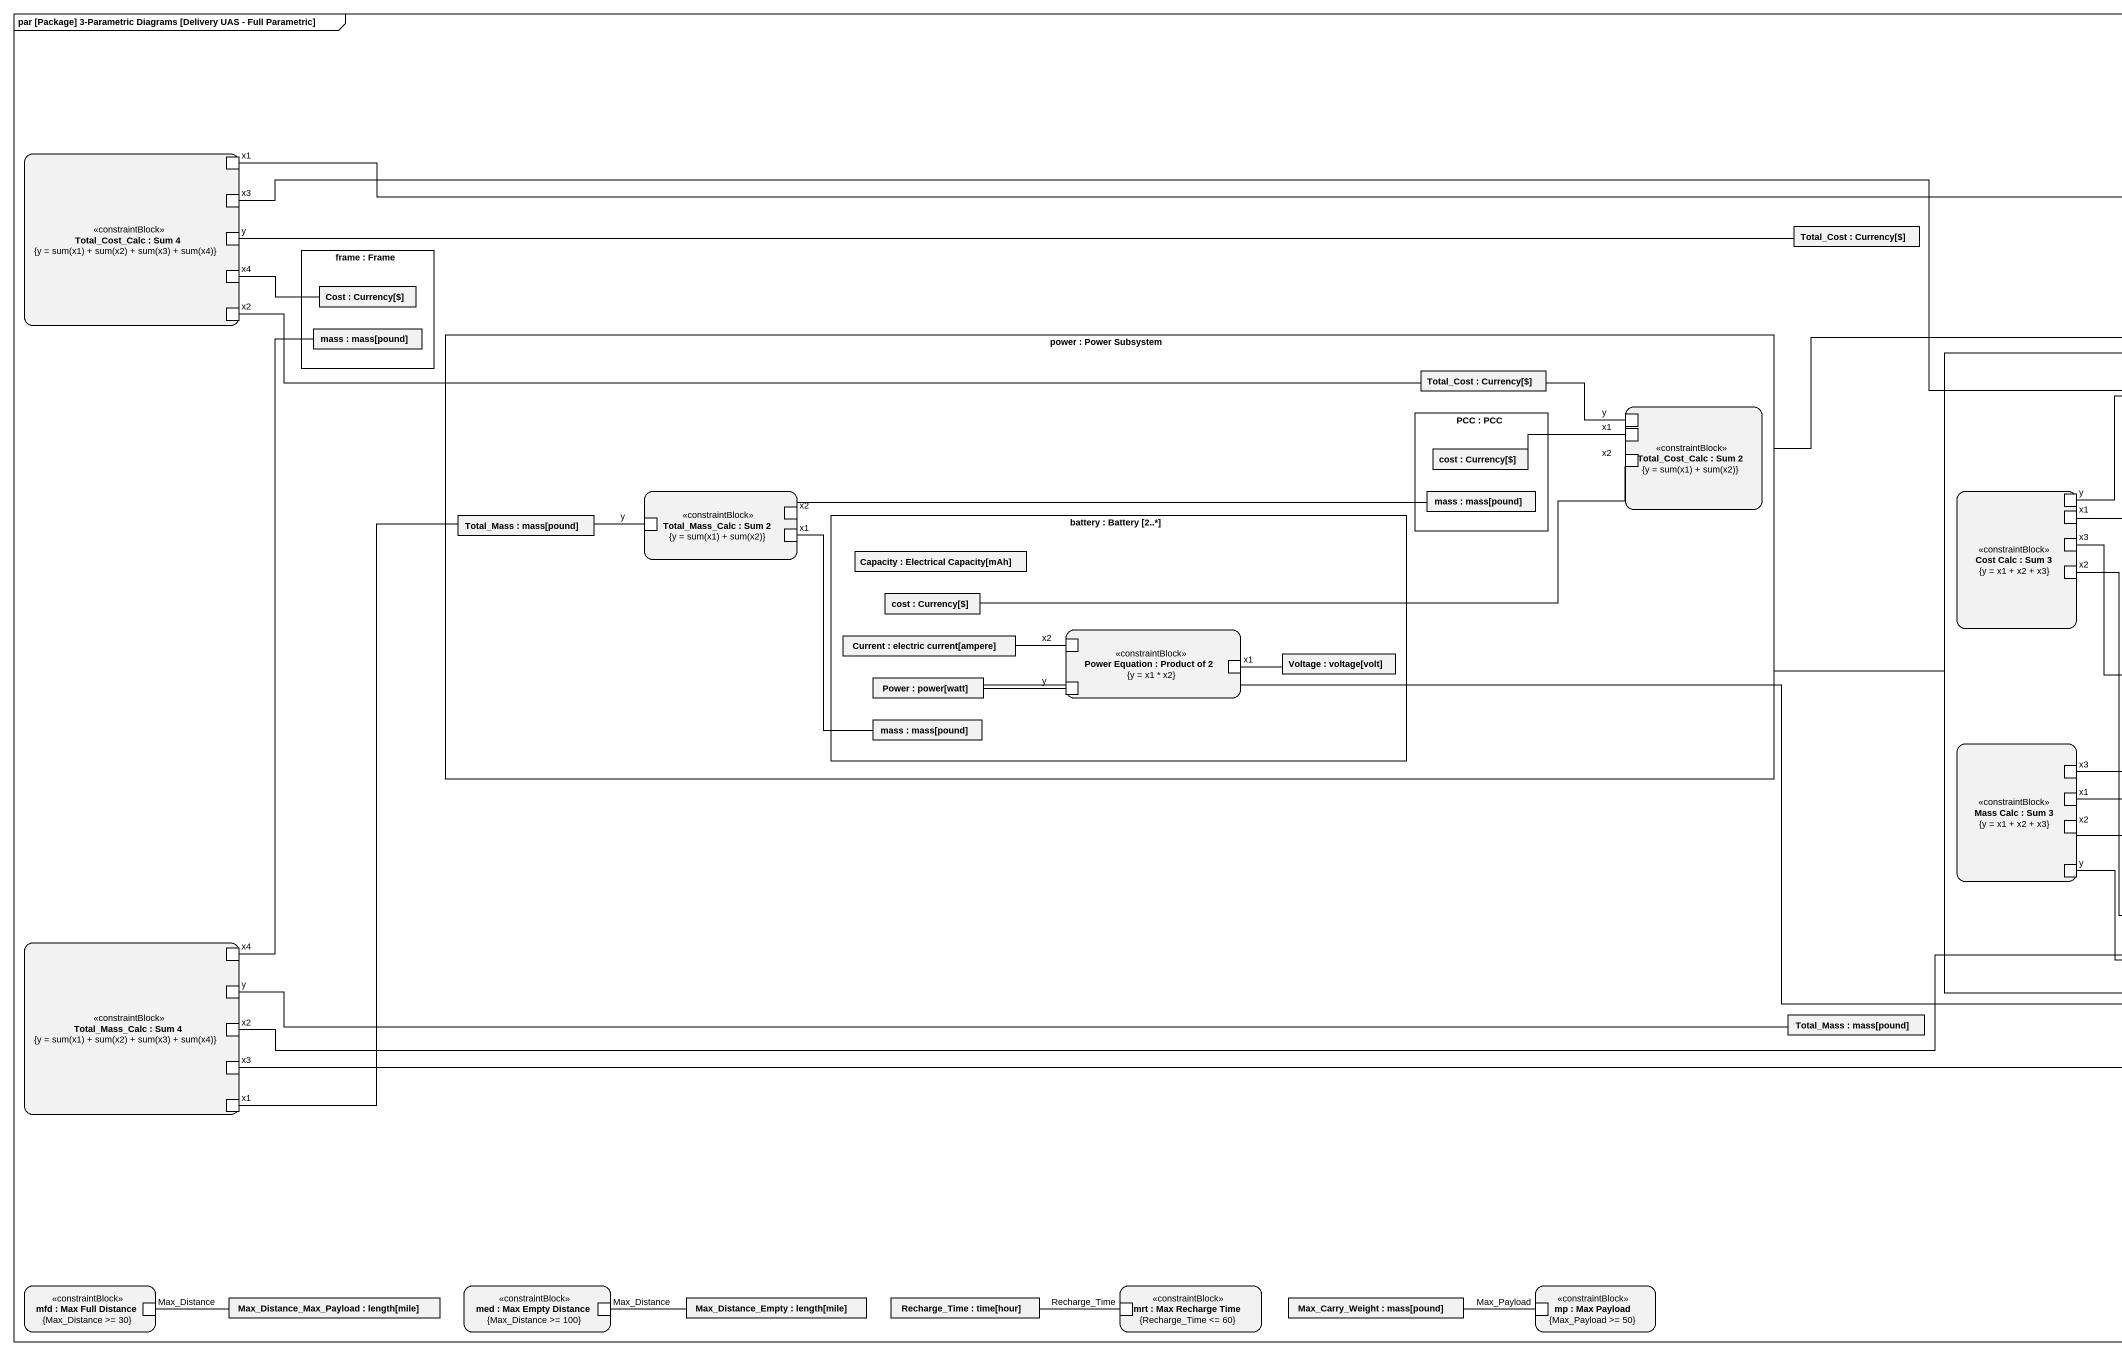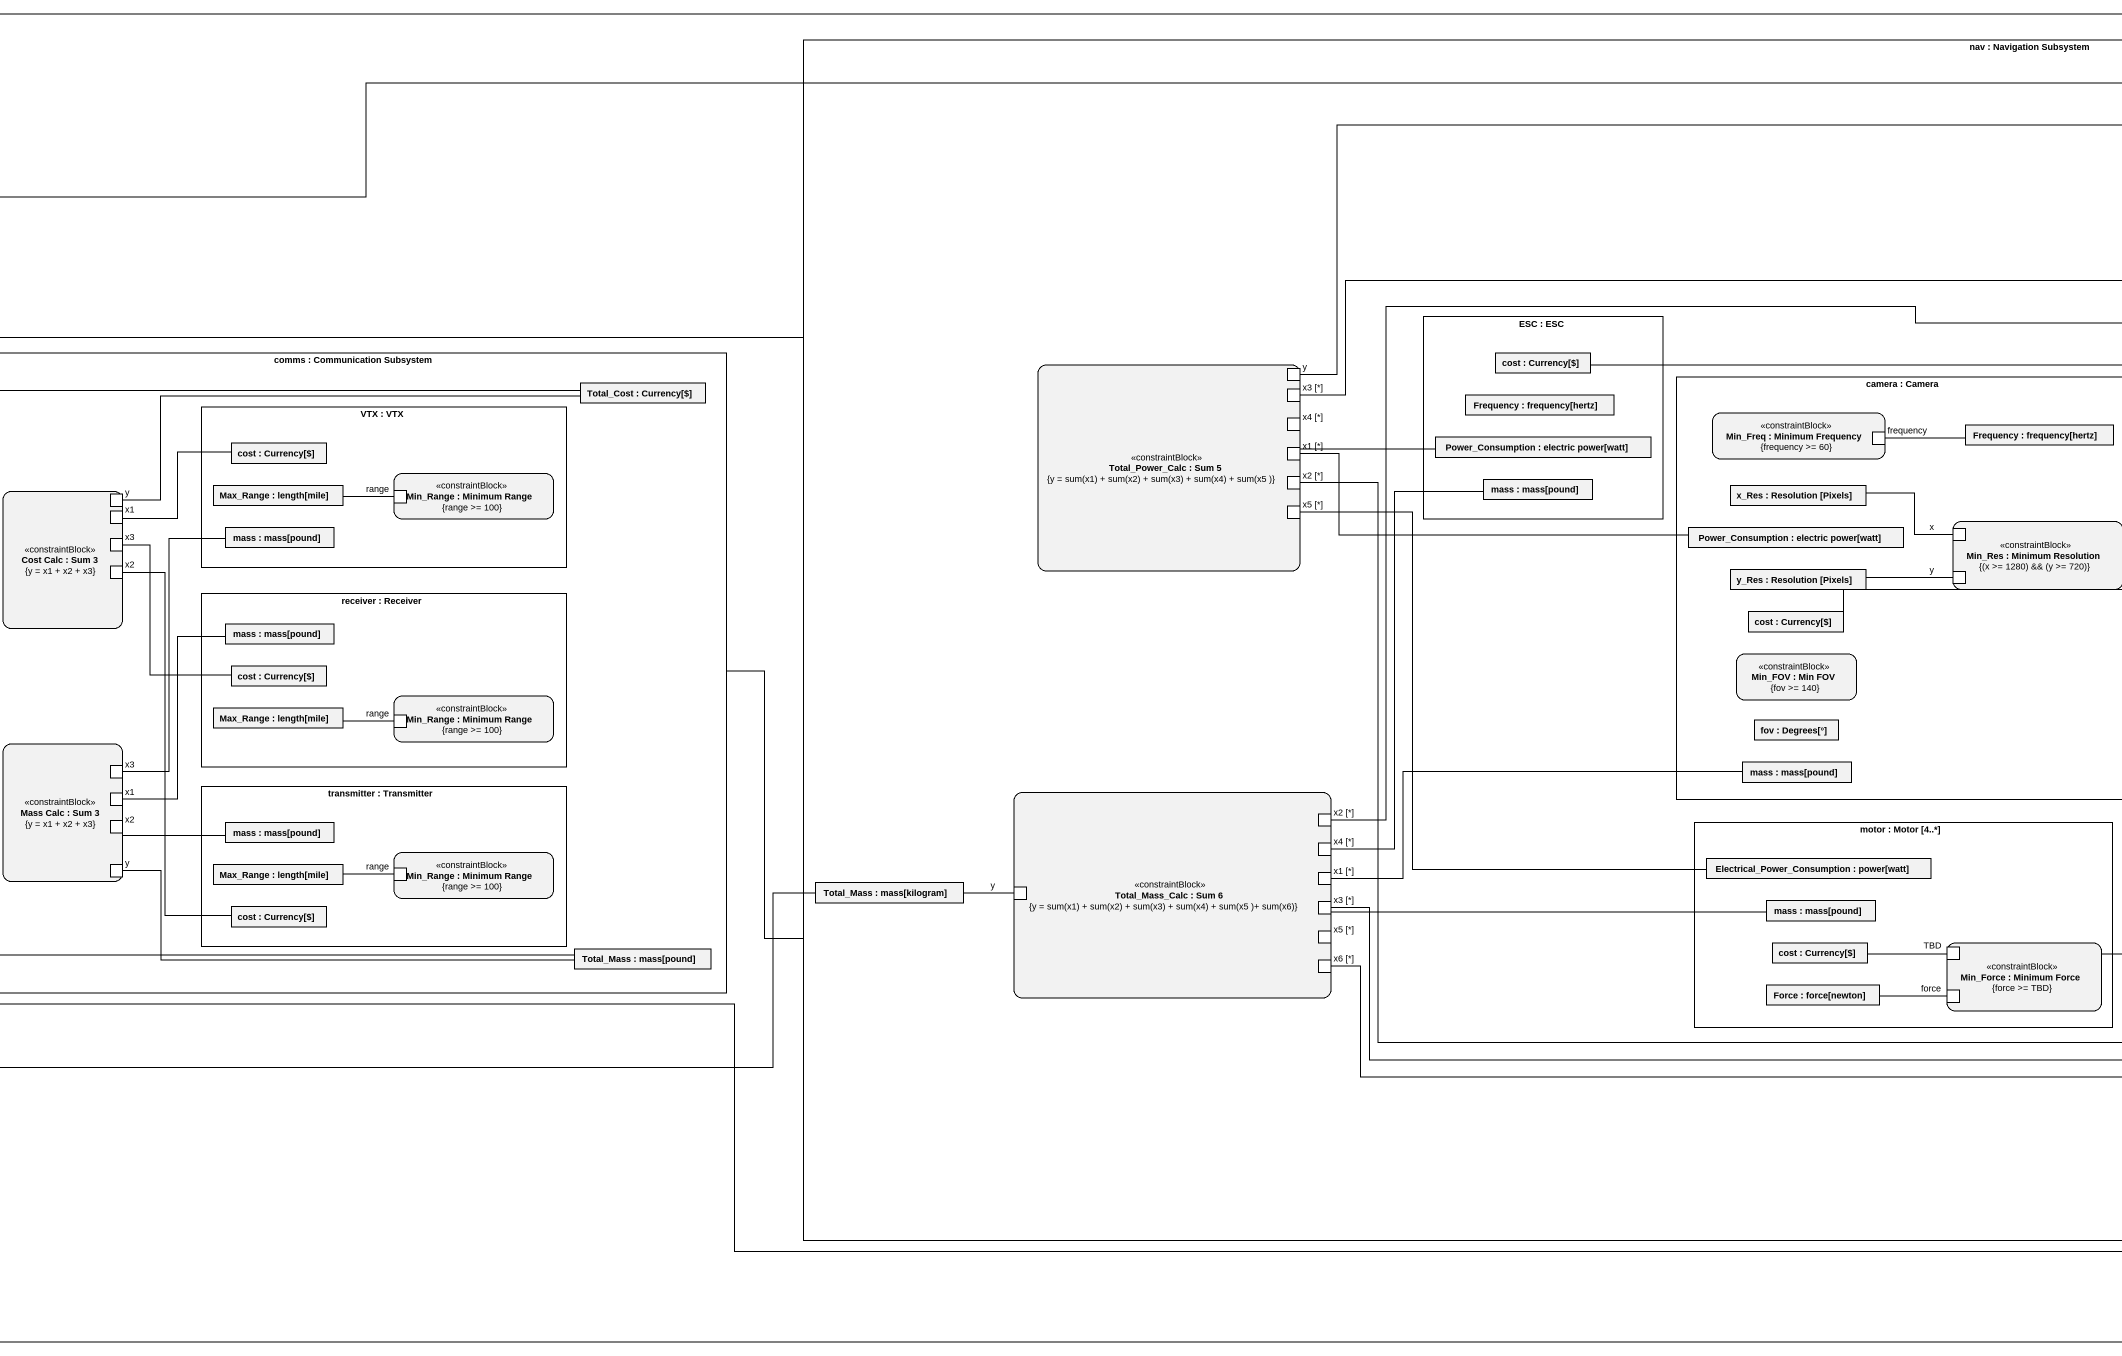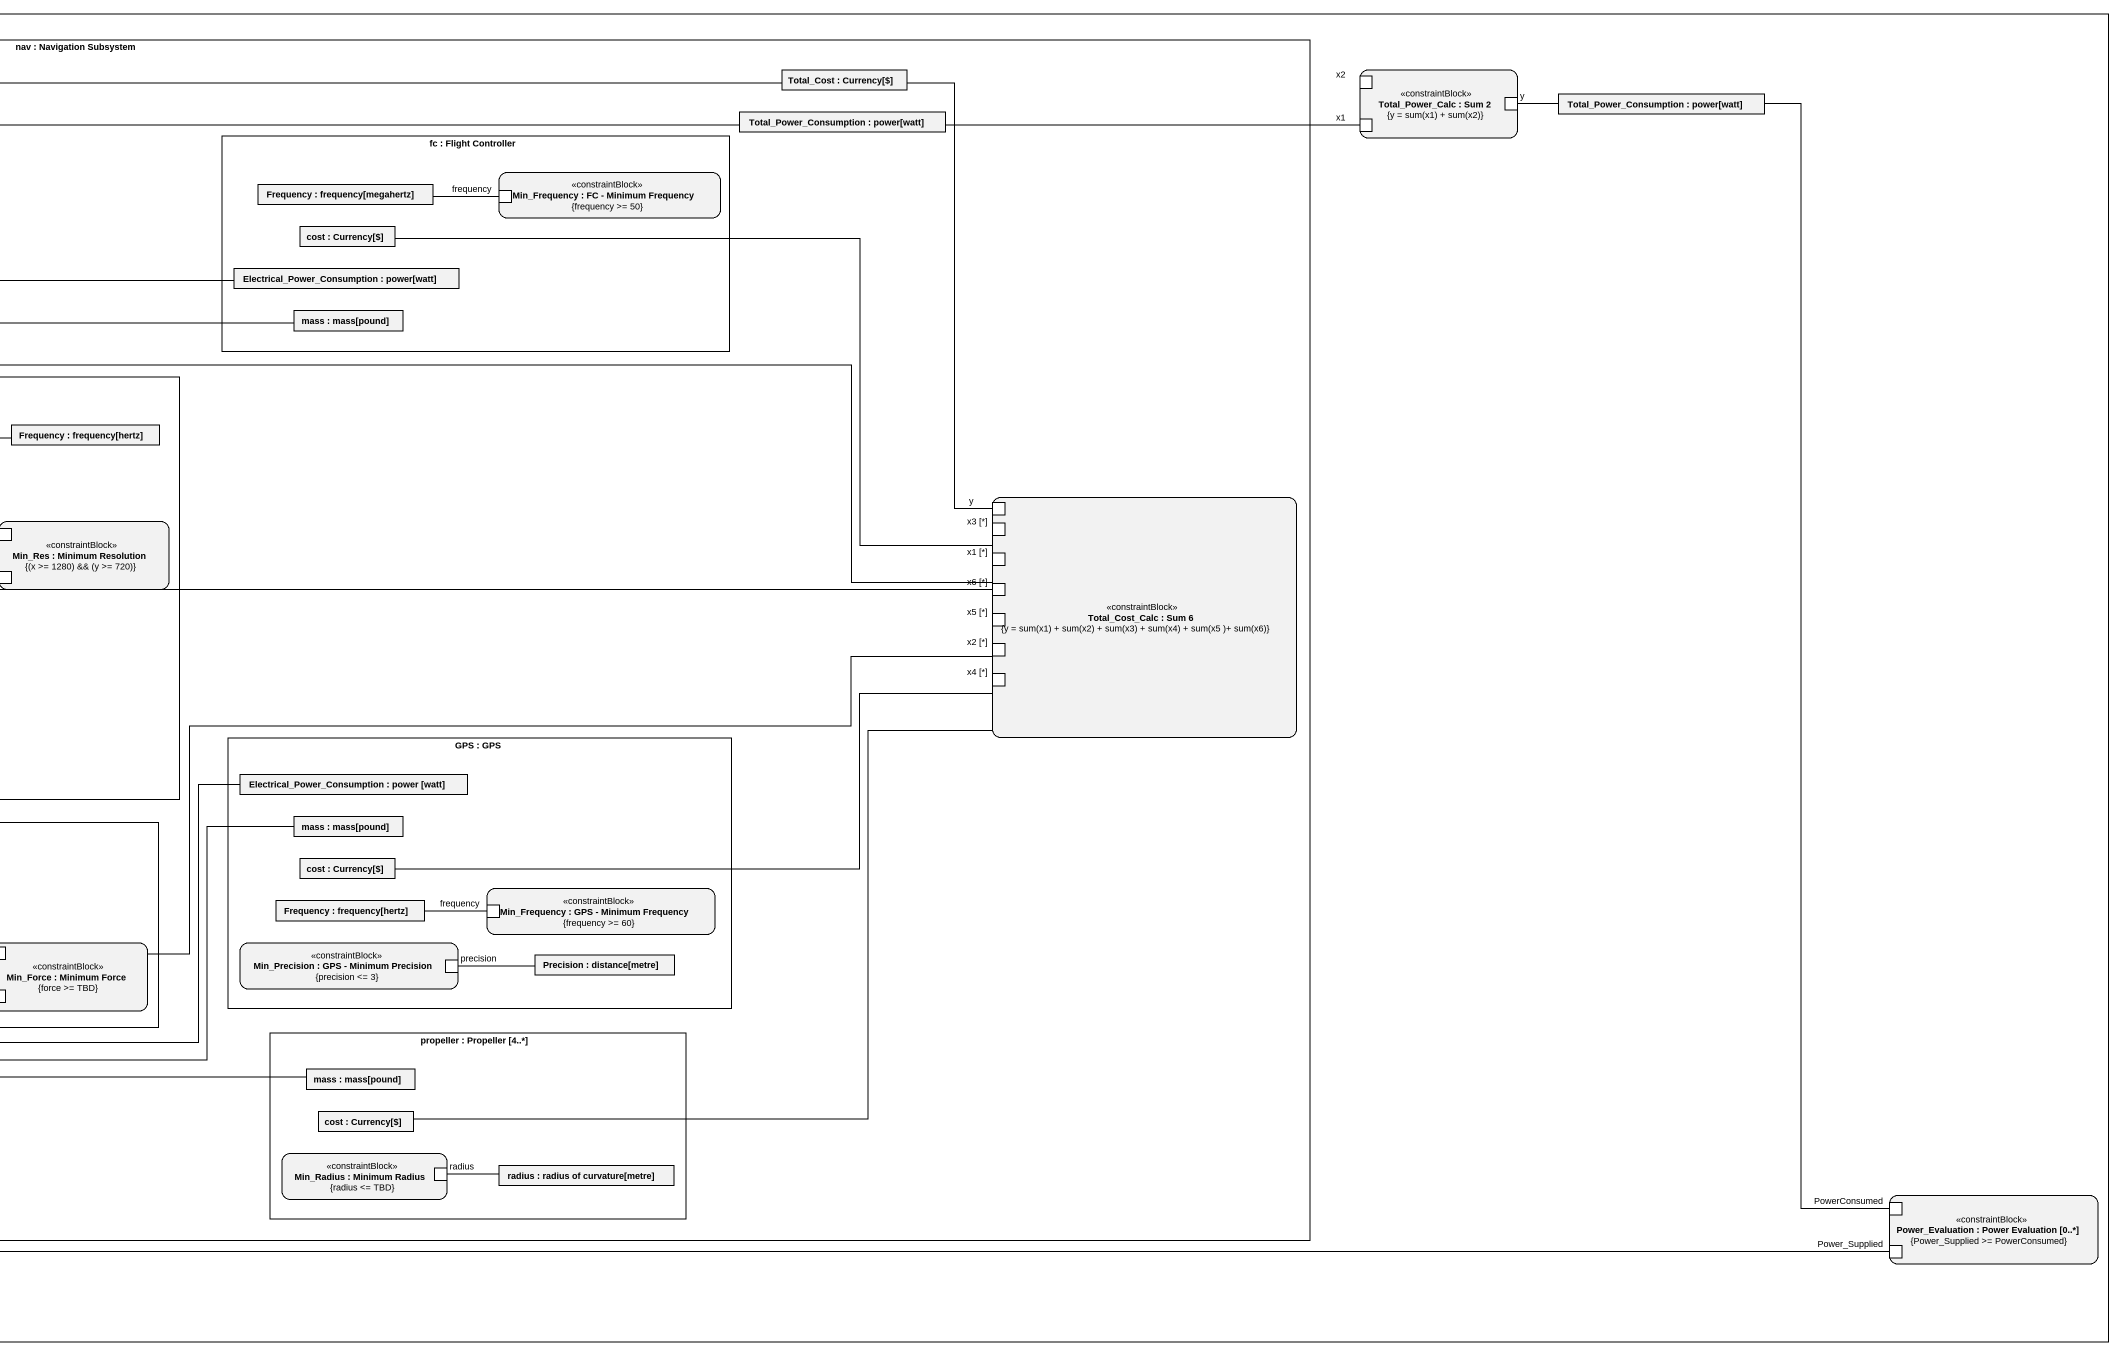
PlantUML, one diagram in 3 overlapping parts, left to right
@startuml
mainframe par [Package] 3-Parametric Diagrams [Delivery UAS - Full Parametric]
rectangle "nav : Navigation Subsystem" as nav {
  rectangle "Total_Cost : Currency[$]" as Total_Cost
  rectangle "Total_Power_Consumption : power[watt]" as Total_Power_Consumption
  rectangle "fc : Flight Controller" as fc {
    rectangle "Frequency : frequency[megahertz]" as Frequency
    rectangle "Min_Frequency : FC - Minimum Frequency\n{frequency >= 50}" as Min_Frequency <<constraintBlock>> {
      port frequency
    }
    rectangle "cost : Currency[$]" as cost
    rectangle "Electrical_Power_Consumption : power[watt]" as Electrical_Power_Consumption
    rectangle "mass : mass[pound]" as mass
  }
  rectangle "ESC : ESC" as ESC {
    rectangle "cost : Currency[$]" as cost_2
    rectangle "Frequency : frequency[hertz]" as Frequency_2
    rectangle "Power_Consumption : electric power[watt]" as Power_Consumption
    rectangle "mass : mass[pound]" as mass_4
  }
  rectangle "Total_Power_Calc : Sum 5\n{y = sum(x1) + sum(x2) + sum(x3) + sum(x4) + sum(x5 )}" as Total_Power_Calc_2 <<constraintBlock>> {
    port "y" as y_3
    port "x3 [*]" as x3_2
    port "x4 [*]" as x4_2
    port "x1 [*]" as x1_4
    port "x2 [*]" as x2_5
    port "x5 [*]" as x5
  }
  rectangle "camera : Camera" as camera {
    rectangle "Min_Freq : Minimum Frequency\n{frequency >= 60}" as Min_Freq <<constraintBlock>> {
      port "frequency" as frequency_2
    }
    rectangle "Frequency : frequency[hertz]" as Frequency_3
    rectangle "x_Res : Resolution [Pixels]" as x_Res
    rectangle "Power_Consumption : electric power[watt]" as Power_Consumption_2
    rectangle "Min_Res : Minimum Resolution\n{(x >= 1280) && (y >= 720)}" as Min_Res <<constraintBlock>> {
      port "x" as x_
      port "y" as y_8
    }
    rectangle "y_Res : Resolution [Pixels]" as y_Res
    rectangle "cost : Currency[$]" as cost_6
    rectangle "Min_FOV : Min FOV\n{fov >= 140}" as Min_FOV <<constraintBlock>>
    rectangle "fov : Degrees[°]" as fov
    rectangle "mass : mass[pound]" as mass_8
  }
  rectangle "Total_Cost_Calc : Sum 6\n{y = sum(x1) + sum(x2) + sum(x3) + sum(x4) + sum(x5 )+ sum(x6)}" as Total_Cost_Calc_3 <<constraintBlock>> {
    port "y" as y_6
    port "x3 [*]" as x3_4
    port "x1 [*]" as x1_7
    port "x6 [*]" as x6
    port "x5 [*]" as x5_2
    port "x2 [*]" as x2_8
    port "x4 [*]" as x4_3
  }
  rectangle "GPS : GPS" as GPS {
    rectangle "Electrical_Power_Consumption : power [watt]" as Electrical_Power_Consumption_2
    rectangle "mass : mass[pound]" as mass_9
    rectangle "cost : Currency[$]" as cost_8
    rectangle "Min_Frequency : GPS - Minimum Frequency\n{frequency >= 60}" as Min_Frequency_2 <<constraintBlock>> {
      port "frequency" as frequency_3
    }
    rectangle "Frequency : frequency[hertz]" as Frequency_4
    rectangle "Min_Precision : GPS - Minimum Precision\n{precision <= 3}" as Min_Precision <<constraintBlock>> {
      port precision
    }
    rectangle "Precision : distance[metre]" as Precision
  }
  rectangle "Total_Mass_Calc : Sum 6\n{y = sum(x1) + sum(x2) + sum(x3) + sum(x4) + sum(x5 )+ sum(x6)}" as Total_Mass_Calc_2 <<constraintBlock>> {
    port "x2 [*]" as x2_9
    port "x4 [*]" as x4_4
    port "y" as y_11
    port "x1 [*]" as x1_10
    port "x3 [*]" as x3_6
    port "x5 [*]" as x5_3
    port "x6 [*]" as x6_2
  }
  rectangle "motor : Motor [4..*]" as motor {
    rectangle "Electrical_Power_Consumption : power[watt]" as Electrical_Power_Consumption_3
    rectangle "mass : mass[pound]" as mass_11
    rectangle "cost : Currency[$]" as cost_10
    rectangle "Min_Force : Minimum Force\n{force >= TBD}" as Min_Force <<constraintBlock>> {
      port TBD
      port force
    }
    rectangle "Force : force[newton]" as Force
  }
  rectangle "Total_Mass : mass[kilogram]" as Total_Mass_2
  rectangle "propeller : Propeller [4..*]" as propeller {
    rectangle "mass : mass[pound]" as mass_12
    rectangle "cost : Currency[$]" as cost_11
    rectangle "Min_Radius : Minimum Radius\n{radius <= TBD}" as Min_Radius <<constraintBlock>> {
      port "radius" as radius_2
    }
    rectangle "radius : radius of curvature[metre]" as radius
  }
}
rectangle "Total_Power_Calc : Sum 2\n{y = sum(x1) + sum(x2)}" as Total_Power_Calc <<constraintBlock>> {
  port x2
  port x1
  port y
}
rectangle "Total_Power_Consumption : power[watt]" as Total_Power_Consumption_2
rectangle "Total_Cost_Calc : Sum 4\n{y = sum(x1) + sum(x2) + sum(x3) + sum(x4)}" as Total_Cost_Calc <<constraintBlock>> {
  port "x1" as x1_2
  port x3
  port "y" as y_2
  port x4
  port "x2" as x2_2
}
rectangle "Total_Cost : Currency[$]" as Total_Cost_2
rectangle "frame : Frame" as frame_ {
  rectangle "Cost : Currency[$]" as Cost
  rectangle "mass : mass[pound]" as mass_2
}
rectangle "power : Power Subsystem" as power {
  rectangle "Total_Cost : Currency[$]" as Total_Cost_3
  rectangle "PCC : PCC" as PCC {
    rectangle "cost : Currency[$]" as cost_3
    rectangle "mass : mass[pound]" as mass_3
  }
  rectangle "Total_Cost_Calc : Sum 2\n{y = sum(x1) + sum(x2)}" as Total_Cost_Calc_2 <<constraintBlock>> {
    port "y" as y_4
    port "x1" as x1_3
    port "x2" as x2_3
  }
  rectangle "Total_Mass_Calc : Sum 2\n{y = sum(x1) + sum(x2)}" as Total_Mass_Calc <<constraintBlock>> {
    port "x2" as x2_4
    port "y" as y_7
    port "x1" as x1_5
  }
  rectangle "Total_Mass : mass[pound]" as Total_Mass
  rectangle "battery : Battery [2..*]" as battery {
    rectangle "Capacity : Electrical Capacity[mAh]" as Capacity
    rectangle "cost : Currency[$]" as cost_5
    rectangle "Current : electric current[ampere]" as Current
    rectangle "Power Equation : Product of 2\n{y = x1 * x2}" as Power_Equation <<constraintBlock>> {
      port "x2" as x2_7
      port "x1" as x1_8
      port "y" as y_9
    }
    rectangle "Voltage : voltage[volt]" as Voltage
    rectangle "Power : power[watt]" as Power
    rectangle "mass : mass[pound]" as mass_7
  }
}
rectangle "comms : Communication Subsystem" as comms {
  rectangle "Total_Cost : Currency[$]" as Total_Cost_4
  rectangle "VTX : VTX" as VTX {
    rectangle "cost : Currency[$]" as cost_4
    rectangle "Max_Range : length[mile]" as Max_Range
    rectangle "Min_Range : Minimum Range\n{range >= 100}" as Min_Range <<constraintBlock>> {
      port range
    }
    rectangle "mass : mass[pound]" as mass_5
  }
  rectangle "Cost Calc : Sum 3\n{y = x1 + x2 + x3}" as Cost_Calc <<constraintBlock>> {
    port "y" as y_5
    port "x1" as x1_6
    port "x3" as x3_3
    port "x2" as x2_6
  }
  rectangle "receiver : Receiver" as receiver {
    rectangle "mass : mass[pound]" as mass_6
    rectangle "cost : Currency[$]" as cost_7
    rectangle "Min_Range : Minimum Range\n{range >= 100}" as Min_Range_2 <<constraintBlock>> {
      port "range" as range_2
    }
    rectangle "Max_Range : length[mile]" as Max_Range_2
  }
  rectangle "Mass Calc : Sum 3\n{y = x1 + x2 + x3}" as Mass_Calc <<constraintBlock>> {
    port "x3" as x3_5
    port "x1" as x1_9
    port "x2" as x2_10
    port "y" as y_10
  }
  rectangle "transmitter : Transmitter" as transmitter {
    rectangle "mass : mass[pound]" as mass_10
    rectangle "Min_Range : Minimum Range\n{range >= 100}" as Min_Range_3 <<constraintBlock>> {
      port "range" as range_3
    }
    rectangle "Max_Range : length[mile]" as Max_Range_3
    rectangle "cost : Currency[$]" as cost_9
  }
  rectangle "Total_Mass : mass[pound]" as Total_Mass_3
}
rectangle "Total_Mass_Calc : Sum 4\n{y = sum(x1) + sum(x2) + sum(x3) + sum(x4)}" as Total_Mass_Calc_3 <<constraintBlock>> {
  port "x4" as x4_5
  port "y" as y_12
  port "x2" as x2_11
  port "x3" as x3_7
  port "x1" as x1_11
}
rectangle "Total_Mass : mass[pound]" as Total_Mass_4
rectangle "Power_Evaluation : Power Evaluation [0..*]\n{Power_Supplied >= PowerConsumed}" as Power_Evaluation <<constraintBlock>> {
  port PowerConsumed
  port Power_Supplied
}
rectangle "mfd : Max Full Distance\n{Max_Distance >= 30}" as mfd <<constraintBlock>> {
  port Max_Distance
}
rectangle "Max_Distance_Max_Payload : length[mile]" as Max_Distance_Max_Payload
rectangle "med : Max Empty Distance\n{Max_Distance >= 100}" as med <<constraintBlock>> {
  port "Max_Distance" as Max_Distance_2
}
rectangle "Max_Distance_Empty : length[mile]" as Max_Distance_Empty
rectangle "Recharge_Time : time[hour]" as Recharge_Time
rectangle "mrt : Max Recharge Time\n{Recharge_Time <= 60}" as mrt <<constraintBlock>> {
  port "Recharge_Time" as Recharge_Time_2
}
rectangle "Max_Carry_Weight : mass[pound]" as Max_Carry_Weight
rectangle "mp : Max Payload\n{Max_Payload >= 50}" as mp <<constraintBlock>> {
  port Max_Payload
}
Total_Cost -- y_6
Total_Power_Consumption -right- x1
y -right- Total_Power_Consumption_2
Total_Power_Consumption_2 -- PowerConsumed
x1_2 -right- Total_Cost
x3 -right- Total_Cost_4
Frequency -right- frequency
y_2 -right- Total_Cost_2
cost -right- x3_4
x4 -right- Cost
x2_2 -right- Total_Cost_3
power -right- nav
power -right- comms
comms -right- nav
cost_2 -right- x1_7
Total_Cost_3 -right- y_4
y_3 -right- Total_Power_Consumption
x3_2 -right- Electrical_Power_Consumption
x4_2 -right- Power_Consumption
cost_3 -right- x1_3
cost_4 -left- x1_6
x1_4 -right- Power_Consumption_2
frequency_2 -right- Frequency_3
x2_4 -right- mass_3
y_5 -right- Total_Cost_4
Max_Range -right- range
x2_5 -right- Electrical_Power_Consumption_2
x5 -- Electrical_Power_Consumption_3
x_Res -right- x_
Total_Mass -right- y_7
x1_5 -- mass_7
y_Res -right- y_8
cost_5 -right- x2_3
cost_6 -right- x6
Current -right- x2_7
x1_8 -right- Voltage
Power -right- y_9
Power -right- Power_Supplied
cost_7 -up- x3_3
Max_Range_2 -right- range_2
x3_5 -up- mass_5
x1_9 -up- mass_6
x2_9 -right- mass
x2_10 -right- mass_10
x4_4 -up- mass_4
y_10 -right- Total_Mass_3
Max_Range_3 -right- range_3
Total_Mass_2 -right- y_11
x1_10 -right- mass_8
cost_8 -right- x5_2
cost_9 -up- x2_6
x3_6 -right- mass_9
x5_3 -right- mass_11
Frequency_4 -right- frequency_3
x4_5 -up- mass_2
x6_2 -right- mass_12
cost_10 -right- x2_8
precision -right- Precision
y_12 -right- Total_Mass_4
Force -right- force
x2_11 -right- Total_Mass_3
x3_7 -right- Total_Mass_2
x1_11 -up- Total_Mass
cost_11 -up- x4_3
radius_2 -right- radius
Max_Distance -right- Max_Distance_Max_Payload
Max_Distance_2 -right- Max_Distance_Empty
Recharge_Time -right- Recharge_Time_2
Max_Carry_Weight -right- Max_Payload
@enduml
